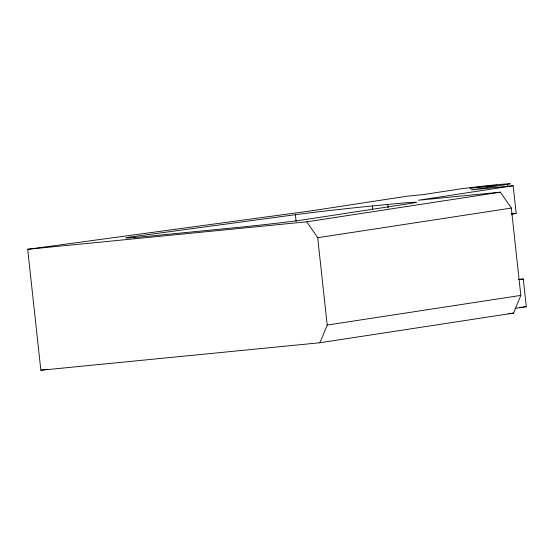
<?xml version="1.0" encoding="UTF-8"?>
<svg xmlns="http://www.w3.org/2000/svg" width="554" height="554" viewBox="0 0 554 554"><rect width="100%" height="100%" fill="white"/><g stroke="black" fill="none" stroke-linecap="round" stroke-linejoin="round"><path stroke-width="0.83" d="M319.921 342.753L327.192 325.053L317.705 237.708L306.777 221.808L27.7 249.3L40.837 370.238L319.921 342.753L513.551 313.107L520.822 295.414L511.335 208.069L500.407 192.169L418.512 200.236L513.163 185.749L516.176 213.463L511.91 214.114M27.7 249.3L312.338 210.693L406.982 196.206L422.91 194.641L459.037 189.108A27.042 0.568 -6.2 0 1 494.867 184.946A27.042 0.568 -6.2 0 1 507.575 184.33L507.755 186.006M507.575 184.33L471.447 189.856L513.163 185.749M306.777 221.808L500.407 192.169M317.705 237.708L511.335 208.069M519.029 279.625L523.288 278.974L526.3 306.687L515.213 308.384M327.192 325.053L520.822 295.414M40.837 370.238L47.263 369.255M134.567 236.433L295.379 214.703A63.842 1.337 -6.2 0 1 372.302 205.97L398.762 203.408A50.698 1.06 -6.2 0 1 411.553 203.29L304.624 219.654A50.698 1.06 -6.2 0 1 237.444 227.459L148.652 236.198A40.262 0.845 -6.2 0 1 134.567 236.433L134.754 238.151M511.321 213.941L516.176 213.463M518.433 279.451L523.288 278.974M519.514 307.359L521.21 307.193M522.907 307.02L526.3 306.687M508.427 313.612L513.551 313.107M387.724 204.454L388.098 207.882M372.302 205.97L372.676 209.405M295.379 214.703L296.127 221.558M470.09 188.104L496.703 185.237L470.09 188.104"/></g></svg>
